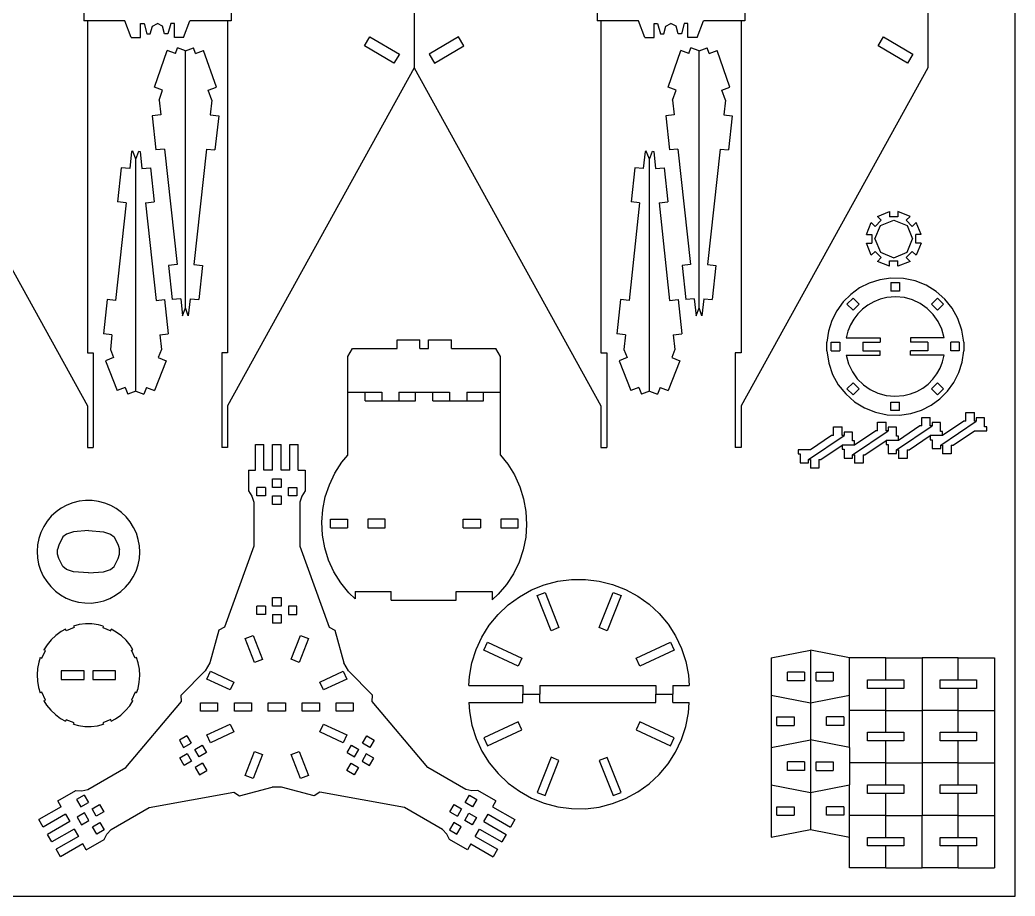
# Model space of a CAD drawing. Extents: x -622 to 622, y -231 to 231.
# Drawn here: x -370.1 to -22, y -228.5 to 77.8 of the extents above; entities that cross this region are included whole.
import ezdxf

# ---------------------------------------------------------------- set-up
doc = ezdxf.new("R2010")
doc.units = 0
doc.header["$MEASUREMENT"] = 0
doc.layers.get('0').update_dxf_attribs({"linetype": 'CONTINUOUS'})

msp = doc.modelspace()

# ---------------------------------------------------------------- linework, layer by layer
for p, q in [((-21.98, -228.51), (-21.98, 231.49)), ((-232.2, 154.26), (-232.2, 61.06)), ((-52.53, 154.26), (-52.53, 61.06)), ((-347.82, 82.52), (-347.82, 77.52)), ((-296.24, 82.52), (-296.24, 77.52)), ((-168.16, 82.52), (-168.16, 77.52)), ((-116.57, 82.52), (-116.57, 77.52)), ((-346.52, 77.52), (-347.82, 77.52)), ((-333.41, 77.52), (-346.52, 77.52)), ((-346.52, 77.52), (-346.52, -38.53)), ((-331.21, 71.73), (-333.41, 77.52)), ((-327.96, 71.73), (-327.96, 76.62)), ((-327.96, 76.62), (-326.69, 76.62)), ((-326.69, 76.62), (-325.7, 73)), ((-323.8, 75.62), (-322.03, 76.62)), ((-320.27, 75.62), (-322.03, 76.62)), ((-317.37, 76.62), (-318.37, 73)), ((-316.11, 76.62), (-317.37, 76.62)), ((-316.11, 71.73), (-316.11, 76.62)), ((-312.85, 71.73), (-310.66, 77.52)), ((-297.54, 77.52), (-310.66, 77.52)), ((-296.24, 77.52), (-297.54, 77.52)), ((-297.54, 77.52), (-297.54, -38.53)), ((-166.86, 77.52), (-168.16, 77.52)), ((-153.74, 77.52), (-166.86, 77.52)), ((-166.86, 77.52), (-166.86, -38.53)), ((-151.55, 71.73), (-153.74, 77.52)), ((-148.29, 71.73), (-148.29, 76.62)), ((-148.29, 76.62), (-147.03, 76.62)), ((-147.03, 76.62), (-146.03, 73)), ((-144.13, 75.62), (-142.37, 76.62)), ((-140.6, 75.62), (-142.37, 76.62)), ((-137.71, 76.62), (-138.7, 73)), ((-136.44, 76.62), (-137.71, 76.62)), ((-136.44, 71.73), (-136.44, 76.62)), ((-133.18, 71.73), (-130.99, 77.52)), ((-117.87, 77.52), (-130.99, 77.52)), ((-116.57, 77.52), (-117.87, 77.52)), ((-117.87, 77.52), (-117.87, -38.53)), ((-324.52, 73), (-323.8, 75.62)), ((-319.54, 73), (-320.27, 75.62)), ((-144.85, 73), (-144.13, 75.62)), ((-139.88, 73), (-140.6, 75.62)), ((-331.21, 71.73), (-327.96, 71.73)), ((-325.7, 73), (-324.52, 73)), ((-318.37, 73), (-319.54, 73)), ((-312.85, 71.73), (-316.11, 71.73)), ((-249.6, 68.79), (-247.73, 71.97)), ((-247.73, 71.97), (-237.39, 65.88)), ((-216.67, 71.97), (-227.01, 65.88)), ((-214.79, 68.79), (-216.67, 71.97)), ((-151.55, 71.73), (-148.29, 71.73)), ((-146.03, 73), (-144.85, 73)), ((-138.7, 73), (-139.88, 73)), ((-133.18, 71.73), (-136.44, 71.73)), ((-69.94, 68.79), (-68.06, 71.97)), ((-68.06, 71.97), (-57.72, 65.88)), ((-323.05, 54.3), (-318.57, 67.12)), ((-315.74, 66.13), (-318.57, 67.12)), ((-315.74, 66.13), (-315.06, 68.07)), ((-312.23, 67.08), (-315.06, 68.07)), ((-312.23, 67.08), (-309.4, 68.07)), ((-312.23, -22.78), (-312.23, 67.08)), ((-308.72, 66.13), (-309.4, 68.07)), ((-308.72, 66.13), (-305.89, 67.12)), ((-301.4, 54.3), (-305.89, 67.12)), ((-239.27, 62.69), (-249.6, 68.79)), ((-225.13, 62.69), (-214.79, 68.79)), ((-143.39, 54.3), (-138.9, 67.12)), ((-136.07, 66.13), (-138.9, 67.12)), ((-136.07, 66.13), (-135.39, 68.07)), ((-132.56, 67.08), (-135.39, 68.07)), ((-132.56, 67.08), (-129.73, 68.07)), ((-132.56, -22.78), (-132.56, 67.08)), ((-129.05, 66.13), (-129.73, 68.07)), ((-129.05, 66.13), (-126.22, 67.12)), ((-121.74, 54.3), (-126.22, 67.12)), ((-59.6, 62.69), (-69.94, 68.79)), ((-237.39, 65.88), (-239.27, 62.69)), ((-227.01, 65.88), (-225.13, 62.69)), ((-57.72, 65.88), (-59.6, 62.69)), ((-411.86, 61.06), (-346.52, -57.08)), ((-232.2, 61.06), (-297.54, -57.08)), ((-232.2, 61.06), (-166.86, -57.08)), ((-52.53, 61.06), (-117.87, -57.08)), ((-320.22, 53.31), (-323.05, 54.3)), ((-321.46, 49.79), (-320.22, 53.31)), ((-304.23, 53.31), (-301.4, 54.3)), ((-303, 49.79), (-304.23, 53.31)), ((-140.56, 53.31), (-143.39, 54.3)), ((-141.79, 49.79), (-140.56, 53.31)), ((-124.57, 53.31), (-121.74, 54.3)), ((-123.34, 49.79), (-124.57, 53.31)), ((-321.46, 49.79), (-320.89, 44.63)), ((-303, 49.79), (-303.56, 44.63)), ((-141.79, 49.79), (-141.23, 44.63)), ((-123.34, 49.79), (-123.9, 44.63)), ((-320.89, 44.63), (-323.87, 44.3)), ((-323.87, 44.3), (-322.57, 32.37)), ((-303.56, 44.63), (-300.58, 44.3)), ((-300.58, 44.3), (-301.89, 32.37)), ((-141.23, 44.63), (-144.21, 44.3)), ((-144.21, 44.3), (-142.91, 32.37)), ((-123.9, 44.63), (-120.92, 44.3)), ((-120.92, 44.3), (-122.22, 32.37)), ((-331.08, 31.82), (-331.72, 25.85)), ((-330.67, 31.98), (-331.08, 31.82)), ((-329.58, 29.19), (-330.67, 31.98)), ((-329.58, 29.19), (-328.48, 31.98)), ((-328.48, 31.98), (-328.08, 31.82)), ((-328.08, 31.82), (-327.44, 25.85)), ((-319.59, 32.7), (-322.57, 32.37)), ((-319.59, 32.7), (-315.17, -7.72)), ((-304.87, 32.7), (-309.28, -7.72)), ((-304.87, 32.7), (-301.89, 32.37)), ((-151.42, 31.82), (-152.05, 25.85)), ((-151.01, 31.98), (-151.42, 31.82)), ((-149.91, 29.19), (-151.01, 31.98)), ((-149.91, 29.19), (-148.82, 31.98)), ((-148.82, 31.98), (-148.41, 31.82)), ((-148.41, 31.82), (-147.77, 25.85)), ((-139.92, 32.7), (-142.91, 32.37)), ((-139.92, 32.7), (-135.51, -7.72)), ((-125.2, 32.7), (-129.62, -7.72)), ((-125.2, 32.7), (-122.22, 32.37)), ((-329.58, -51.92), (-329.58, 29.19)), ((-149.91, -51.92), (-149.91, 29.19)), ((-334.7, 26.17), (-335.98, 14.24)), ((-331.72, 25.85), (-334.7, 26.17)), ((-327.44, 25.85), (-324.45, 26.17)), ((-324.45, 26.17), (-323.17, 14.24)), ((-155.04, 26.17), (-156.32, 14.24)), ((-152.05, 25.85), (-155.04, 26.17)), ((-147.77, 25.85), (-144.79, 26.17)), ((-144.79, 26.17), (-143.51, 14.24)), ((-333, 13.92), (-335.98, 14.24)), ((-326.16, 13.92), (-323.17, 14.24)), ((-153.33, 13.92), (-156.32, 14.24)), ((-146.49, 13.92), (-143.51, 14.24)), ((-333, 13.92), (-336.66, -20.28)), ((-326.16, 13.92), (-322.49, -20.28)), ((-153.33, 13.92), (-157, -20.28)), ((-146.49, 13.92), (-142.83, -20.28)), ((-70.16, 9.1), (-65.95, 10.84)), ((-65.95, 10.84), (-65.95, 8.97)), ((-58.73, 9.1), (-62.95, 10.84)), ((-62.95, 10.84), (-62.95, 8.97)), ((-74.02, 2.77), (-72.28, 6.98)), ((-72.28, 6.98), (-70.95, 5.65)), ((-68.83, 7.77), (-70.95, 5.65)), ((-70.16, 9.1), (-68.83, 7.77)), ((-69.11, 5.93), (-64.45, 7.87)), ((-62.95, 8.97), (-65.95, 8.97)), ((-64.45, 7.87), (-59.78, 5.93)), ((-58.73, 9.1), (-60.06, 7.77)), ((-57.94, 5.65), (-60.06, 7.77)), ((-56.61, 6.98), (-57.94, 5.65)), ((-54.87, 2.77), (-56.61, 6.98)), ((-71.05, 1.27), (-69.11, 5.93)), ((-59.78, 5.93), (-57.85, 1.27)), ((-74.02, 2.77), (-72.15, 2.77)), ((-72.15, 2.77), (-72.15, -0.23)), ((-71.05, 1.27), (-69.11, -3.4)), ((-59.78, -3.4), (-57.85, 1.27)), ((-56.74, -0.23), (-56.74, 2.77)), ((-54.87, 2.77), (-56.74, 2.77)), ((-74.02, -0.23), (-72.15, -0.23)), ((-72.28, -4.45), (-74.02, -0.23)), ((-72.28, -4.45), (-70.95, -3.12)), ((-70.95, -3.12), (-68.83, -5.24)), ((-69.11, -3.4), (-64.45, -5.33)), ((-64.45, -5.33), (-59.78, -3.4)), ((-60.06, -5.24), (-57.94, -3.12)), ((-56.61, -4.45), (-57.94, -3.12)), ((-54.87, -0.23), (-56.74, -0.23)), ((-54.87, -0.23), (-56.61, -4.45)), ((-70.16, -6.57), (-68.83, -5.24)), ((-65.95, -8.31), (-70.16, -6.57)), ((-65.95, -8.31), (-65.95, -6.44)), ((-65.95, -6.44), (-62.95, -6.44)), ((-62.95, -8.31), (-62.95, -6.44)), ((-58.73, -6.57), (-62.95, -8.31)), ((-58.73, -6.57), (-60.06, -5.24)), ((-315.17, -7.72), (-318.16, -8.04)), ((-318.16, -8.04), (-316.85, -19.97)), ((-309.28, -7.72), (-306.3, -8.04)), ((-306.3, -8.04), (-307.6, -19.97)), ((-135.51, -7.72), (-138.49, -8.04)), ((-138.49, -8.04), (-137.19, -19.97)), ((-129.62, -7.72), (-126.64, -8.04)), ((-126.64, -8.04), (-127.94, -19.97)), ((-69.32, -12.98), (-73.02, -14.15)), ((-65.4, -12.41), (-69.32, -12.98)), ((-61.07, -12.52), (-65.4, -12.41)), ((-56.95, -13.38), (-61.07, -12.52)), ((-53.11, -14.92), (-56.95, -13.38)), ((-76.42, -15.88), (-79.48, -18.11)), ((-73.02, -14.15), (-76.42, -15.88)), ((-65.4, -13.96), (-62.4, -13.96)), ((-65.4, -13.96), (-65.4, -16.96)), ((-62.4, -16.96), (-65.4, -16.96)), ((-62.4, -13.96), (-62.4, -16.96)), ((-49.61, -17.07), (-53.11, -14.92)), ((-46.55, -19.78), (-49.61, -17.07)), ((-339.64, -19.96), (-340.92, -31.89)), ((-336.66, -20.28), (-339.64, -19.96)), ((-322.49, -20.28), (-319.51, -19.96)), ((-319.51, -19.96), (-318.23, -31.89)), ((-313.87, -19.64), (-316.85, -19.97)), ((-313.87, -19.64), (-313.22, -25.61)), ((-310.59, -19.64), (-311.24, -25.61)), ((-310.59, -19.64), (-307.6, -19.97)), ((-159.98, -19.96), (-161.26, -31.89)), ((-157, -20.28), (-159.98, -19.96)), ((-142.83, -20.28), (-139.85, -19.96)), ((-139.85, -19.96), (-138.57, -31.89)), ((-134.21, -19.64), (-137.19, -19.97)), ((-134.21, -19.64), (-133.55, -25.61)), ((-130.92, -19.64), (-131.57, -25.61)), ((-130.92, -19.64), (-127.94, -19.97)), ((-82.15, -20.78), (-84.38, -23.84)), ((-79.48, -18.11), (-82.15, -20.78)), ((-80.8, -21.58), (-78.68, -19.46)), ((-78.68, -19.46), (-76.56, -21.58)), ((-71.45, -20.68), (-73.49, -21.84)), ((-69.24, -19.8), (-71.45, -20.68)), ((-66.9, -19.22), (-69.24, -19.8)), ((-63.77, -18.96), (-66.9, -19.22)), ((-60.73, -19.25), (-63.77, -18.96)), ((-57.84, -20.05), (-60.73, -19.25)), ((-55.15, -21.32), (-57.84, -20.05)), ((-49.12, -19.46), (-51.24, -21.58)), ((-49.12, -19.46), (-47, -21.58)), ((-43.97, -22.97), (-46.55, -19.78)), ((-313.22, -25.61), (-312.23, -22.78)), ((-311.24, -25.61), (-312.23, -22.78)), ((-133.55, -25.61), (-132.56, -22.78)), ((-131.57, -25.61), (-132.56, -22.78)), ((-84.38, -23.84), (-86.11, -27.24)), ((-80.8, -21.58), (-78.68, -23.7)), ((-76.56, -21.58), (-78.68, -23.7)), ((-75.35, -23.26), (-77, -24.91)), ((-73.49, -21.84), (-75.35, -23.26)), ((-52.72, -23.02), (-55.15, -21.32)), ((-50.61, -25.12), (-52.72, -23.02)), ((-49.12, -23.7), (-51.24, -21.58)), ((-47, -21.58), (-49.12, -23.7)), ((-41.97, -26.6), (-43.97, -22.97)), ((-86.11, -27.24), (-87.28, -30.93)), ((-78.42, -26.76), (-79.58, -28.81)), ((-77, -24.91), (-78.42, -26.76)), ((-48.88, -27.57), (-50.61, -25.12)), ((-47.58, -30.33), (-48.88, -27.57)), ((-40.6, -30.58), (-41.97, -26.6)), ((-87.28, -30.93), (-87.85, -34.86)), ((-80.46, -31.01), (-81.04, -33.36)), ((-79.58, -28.81), (-80.46, -31.01)), ((-46.76, -33.36), (-47.58, -30.33)), ((-39.95, -34.86), (-40.6, -30.58)), ((-337.94, -32.21), (-340.92, -31.89)), ((-337.94, -32.21), (-338.5, -37.43)), ((-321.21, -32.21), (-318.23, -31.89)), ((-321.21, -32.21), (-320.66, -37.43)), ((-238.19, -37.03), (-238.19, -34.03)), ((-238.19, -34.03), (-230.19, -34.03)), ((-230.19, -37.03), (-230.19, -34.03)), ((-227.19, -34.03), (-219.19, -34.03)), ((-227.19, -37.03), (-227.19, -34.03)), ((-219.19, -37.03), (-219.19, -34.03)), ((-158.28, -32.21), (-161.26, -31.89)), ((-158.28, -32.21), (-158.83, -37.43)), ((-141.55, -32.21), (-138.57, -31.89)), ((-141.55, -32.21), (-140.99, -37.43)), ((-81.04, -33.36), (-69.23, -33.36)), ((-69.23, -33.36), (-69.23, -34.86)), ((-46.76, -33.36), (-58.56, -33.36)), ((-58.56, -33.36), (-58.56, -34.86)), ((-338.5, -37.43), (-337.4, -40.22)), ((-320.66, -37.43), (-321.75, -40.22)), ((-255.4, -39.85), (-253.77, -37.03)), ((-253.77, -37.03), (-238.19, -37.03)), ((-230.19, -37.03), (-227.19, -37.03)), ((-219.19, -37.03), (-203.6, -37.03)), ((-201.97, -39.85), (-203.6, -37.03)), ((-158.83, -37.43), (-157.74, -40.22)), ((-140.99, -37.43), (-142.09, -40.22)), ((-87.85, -37.86), (-87.85, -34.86)), ((-87.85, -37.86), (-87.2, -42.14)), ((-86.3, -34.86), (-83.3, -34.86)), ((-86.3, -37.86), (-86.3, -34.86)), ((-86.3, -37.86), (-83.3, -37.86)), ((-83.3, -34.86), (-83.3, -37.86)), ((-75.23, -34.86), (-75.23, -37.86)), ((-75.23, -34.86), (-69.23, -34.86)), ((-75.23, -37.86), (-69.23, -37.86)), ((-69.23, -39.36), (-69.23, -37.86)), ((-52.56, -34.86), (-58.56, -34.86)), ((-52.56, -37.86), (-58.56, -37.86)), ((-58.56, -39.36), (-58.56, -37.86)), ((-52.56, -34.86), (-52.56, -37.86)), ((-44.5, -37.86), (-44.5, -34.86)), ((-41.5, -34.86), (-44.5, -34.86)), ((-41.5, -37.86), (-44.5, -37.86)), ((-41.5, -34.86), (-41.5, -37.86)), ((-40.52, -41.78), (-39.95, -37.86)), ((-39.95, -34.86), (-39.95, -37.86)), ((-346.52, -38.53), (-344.52, -38.53)), ((-344.52, -38.53), (-344.52, -71.63)), ((-337.4, -40.22), (-340.19, -41.31)), ((-340.19, -41.31), (-336.09, -51.75)), ((-318.96, -41.31), (-323.06, -51.75)), ((-321.75, -40.22), (-318.96, -41.31)), ((-297.54, -38.53), (-299.54, -38.53)), ((-299.54, -38.53), (-299.54, -71.63)), ((-255.4, -52.35), (-255.4, -39.85)), ((-201.97, -52.35), (-201.97, -39.85)), ((-166.86, -38.53), (-164.86, -38.53)), ((-164.86, -38.53), (-164.86, -71.63)), ((-157.74, -40.22), (-160.53, -41.31)), ((-160.53, -41.31), (-156.43, -51.75)), ((-139.3, -41.31), (-143.4, -51.75)), ((-142.09, -40.22), (-139.3, -41.31)), ((-117.87, -38.53), (-119.87, -38.53)), ((-119.87, -38.53), (-119.87, -71.63)), ((-81.04, -39.36), (-80.22, -42.39)), ((-81.04, -39.36), (-69.23, -39.36)), ((-46.76, -39.36), (-58.56, -39.36)), ((-48.22, -43.91), (-47.34, -41.7)), ((-47.34, -41.7), (-46.76, -39.36)), ((-87.2, -42.14), (-85.83, -46.12)), ((-80.22, -42.39), (-78.92, -45.15)), ((-78.92, -45.15), (-77.18, -47.6)), ((-49.38, -45.95), (-48.22, -43.91)), ((-41.69, -45.47), (-40.52, -41.78)), ((-85.83, -46.12), (-83.83, -49.74)), ((-77.18, -47.6), (-75.07, -49.7)), ((-52.45, -49.46), (-50.8, -47.81)), ((-50.8, -47.81), (-49.38, -45.95)), ((-43.42, -48.88), (-41.69, -45.47)), ((-333.3, -50.65), (-336.09, -51.75)), ((-333.3, -50.65), (-332.37, -53.02)), ((-329.58, -51.92), (-332.37, -53.02)), ((-329.58, -51.92), (-326.79, -53.02)), ((-325.85, -50.65), (-326.79, -53.02)), ((-325.85, -50.65), (-323.06, -51.75)), ((-153.64, -50.65), (-156.43, -51.75)), ((-153.64, -50.65), (-152.71, -53.02)), ((-149.91, -51.92), (-152.71, -53.02)), ((-149.91, -51.92), (-147.12, -53.02)), ((-146.19, -50.65), (-147.12, -53.02)), ((-146.19, -50.65), (-143.4, -51.75)), ((-83.83, -49.74), (-81.25, -52.94)), ((-80.8, -51.14), (-78.68, -49.02)), ((-78.68, -53.26), (-80.8, -51.14)), ((-78.68, -49.02), (-76.56, -51.14)), ((-78.68, -53.26), (-76.56, -51.14)), ((-75.07, -49.7), (-72.65, -51.4)), ((-72.65, -51.4), (-69.96, -52.67)), ((-58.55, -52.92), (-56.35, -52.04)), ((-56.35, -52.04), (-54.31, -50.88)), ((-54.31, -50.88), (-52.45, -49.46)), ((-51.24, -51.14), (-49.12, -49.02)), ((-49.12, -53.26), (-51.24, -51.14)), ((-47, -51.14), (-49.12, -49.02)), ((-47, -51.14), (-49.12, -53.26)), ((-48.32, -54.61), (-45.65, -51.94)), ((-45.65, -51.94), (-43.42, -48.88)), ((-255.4, -74.39), (-255.4, -52.35)), ((-255.4, -52.35), (-249.4, -52.35)), ((-249.4, -55.35), (-249.4, -52.35)), ((-249.4, -52.35), (-243.55, -52.35)), ((-249.4, -55.35), (-243.55, -55.35)), ((-243.55, -52.35), (-243.55, -55.35)), ((-243.55, -55.35), (-237.55, -55.35)), ((-237.55, -52.35), (-237.55, -55.35)), ((-237.55, -52.35), (-231.69, -52.35)), ((-237.55, -55.35), (-231.69, -55.35)), ((-231.69, -55.35), (-231.69, -52.35)), ((-231.69, -52.35), (-225.69, -52.35)), ((-225.69, -55.35), (-225.69, -52.35)), ((-225.69, -52.35), (-219.83, -52.35)), ((-225.69, -55.35), (-219.83, -55.35)), ((-219.83, -52.35), (-219.83, -55.35)), ((-219.83, -55.35), (-213.83, -55.35)), ((-213.83, -52.35), (-213.83, -55.35)), ((-213.83, -52.35), (-207.97, -52.35)), ((-213.83, -55.35), (-207.97, -55.35)), ((-207.97, -55.35), (-207.97, -52.35)), ((-207.97, -52.35), (-201.97, -52.35)), ((-201.97, -74.39), (-201.97, -52.35)), ((-81.25, -52.94), (-78.19, -55.65)), ((-78.19, -55.65), (-74.69, -57.8)), ((-69.96, -52.67), (-67.07, -53.47)), ((-67.07, -53.47), (-64.03, -53.76)), ((-64.03, -53.76), (-60.9, -53.5)), ((-60.9, -53.5), (-58.55, -52.92)), ((-51.38, -56.84), (-48.32, -54.61)), ((-346.52, -57.08), (-346.52, -71.63)), ((-297.54, -57.08), (-297.54, -71.63)), ((-166.86, -57.08), (-166.86, -71.63)), ((-117.87, -57.08), (-117.87, -71.63)), ((-74.69, -57.8), (-70.85, -59.34)), ((-65.4, -55.76), (-62.4, -55.76)), ((-65.4, -58.76), (-65.4, -55.76)), ((-62.4, -58.76), (-65.4, -58.76)), ((-62.4, -58.76), (-62.4, -55.76)), ((-58.47, -59.74), (-54.78, -58.56)), ((-54.78, -58.56), (-51.38, -56.84)), ((-70.85, -59.34), (-66.73, -60.2)), ((-66.73, -60.2), (-62.4, -60.31)), ((-62.4, -60.31), (-58.47, -59.74)), ((-54.66, -61.14), (-51.66, -61.14)), ((-54.66, -64.14), (-54.66, -61.14)), ((-51.66, -64.14), (-51.66, -61.14)), ((-48, -70.86), (-35.58, -62.48)), ((-39.9, -62.48), (-47.34, -67.5)), ((-39.24, -62.48), (-39.9, -62.48)), ((-39.24, -59.48), (-36.24, -59.48)), ((-39.24, -62.48), (-39.24, -59.48)), ((-36.24, -62.48), (-36.24, -59.48)), ((-35.58, -62.48), (-36.24, -62.48)), ((-32.64, -61.28), (-35.58, -61.28)), ((-35.58, -61.28), (-35.58, -62.48)), ((-32.64, -64.4), (-32.64, -61.28)), ((-85.5, -64.46), (-82.5, -64.46)), ((-85.5, -67.46), (-85.5, -64.46)), ((-82.5, -67.46), (-82.5, -64.46)), ((-78.84, -74.18), (-66.42, -65.8)), ((-70.74, -65.8), (-78.18, -70.82)), ((-70.08, -65.8), (-70.74, -65.8)), ((-70.08, -62.8), (-67.08, -62.8)), ((-70.08, -65.8), (-70.08, -62.8)), ((-67.08, -65.8), (-67.08, -62.8)), ((-66.42, -65.8), (-67.08, -65.8)), ((-63.48, -64.6), (-66.42, -64.6)), ((-66.42, -64.6), (-66.42, -65.8)), ((-63.48, -67.72), (-63.48, -64.6)), ((-63.42, -72.52), (-51, -64.14)), ((-55.32, -64.14), (-62.76, -69.16)), ((-54.66, -64.14), (-55.32, -64.14)), ((-51, -64.14), (-51.66, -64.14)), ((-48.06, -62.94), (-51, -62.94)), ((-51, -62.94), (-51, -64.14)), ((-48.06, -66.06), (-48.06, -62.94)), ((-47.34, -66.06), (-48.06, -66.06)), ((-47.34, -67.5), (-47.34, -66.06)), ((-43.68, -70.86), (-36.24, -65.84)), ((-36.24, -65.84), (-31.92, -65.84)), ((-31.92, -64.4), (-32.64, -64.4)), ((-31.92, -65.84), (-31.92, -64.4)), ((-94.26, -75.84), (-81.84, -67.46)), ((-86.16, -67.46), (-93.6, -72.48)), ((-85.5, -67.46), (-86.16, -67.46)), ((-81.84, -67.46), (-82.5, -67.46)), ((-78.9, -66.26), (-81.84, -66.26)), ((-81.84, -66.26), (-81.84, -67.46)), ((-78.9, -69.38), (-78.9, -66.26)), ((-78.18, -69.38), (-78.9, -69.38)), ((-78.18, -70.82), (-78.18, -69.38)), ((-74.52, -74.18), (-67.08, -69.16)), ((-62.76, -69.16), (-67.08, -69.16)), ((-67.08, -69.16), (-67.08, -70.6)), ((-62.76, -67.72), (-63.48, -67.72)), ((-62.76, -69.16), (-62.76, -67.72)), ((-59.1, -72.52), (-51.66, -67.5)), ((-47.34, -67.5), (-51.66, -67.5)), ((-51.66, -67.5), (-51.66, -68.94)), ((-51.66, -68.94), (-50.94, -68.94)), ((-50.94, -68.94), (-50.94, -72.06)), ((-346.52, -71.63), (-344.52, -71.63)), ((-297.54, -71.63), (-299.54, -71.63)), ((-287.76, -70.63), (-284.76, -70.63)), ((-287.76, -79.63), (-287.76, -70.63)), ((-284.76, -79.63), (-284.76, -70.63)), ((-281.76, -70.63), (-278.76, -70.63)), ((-281.76, -79.63), (-281.76, -70.63)), ((-278.76, -79.63), (-278.76, -70.63)), ((-275.76, -70.63), (-272.76, -70.63)), ((-275.76, -79.63), (-275.76, -70.63)), ((-272.76, -79.63), (-272.76, -70.63)), ((-166.86, -71.63), (-164.86, -71.63)), ((-117.87, -71.63), (-119.87, -71.63)), ((-93.6, -72.48), (-97.92, -72.48)), ((-97.92, -72.48), (-97.92, -73.92)), ((-89.94, -75.84), (-82.5, -70.82)), ((-78.18, -70.82), (-82.5, -70.82)), ((-82.5, -70.82), (-82.5, -72.26)), ((-82.5, -72.26), (-81.78, -72.26)), ((-81.78, -72.26), (-81.78, -75.38)), ((-67.08, -70.6), (-66.36, -70.6)), ((-66.36, -70.6), (-66.36, -73.72)), ((-63.42, -72.52), (-62.76, -72.52)), ((-63.42, -73.72), (-63.42, -72.52)), ((-62.76, -72.52), (-62.76, -75.52)), ((-59.76, -72.52), (-59.76, -75.52)), ((-59.76, -72.52), (-59.1, -72.52)), ((-50.94, -72.06), (-48, -72.06)), ((-48, -70.86), (-47.34, -70.86)), ((-48, -72.06), (-48, -70.86)), ((-47.34, -70.86), (-47.34, -73.86)), ((-44.34, -70.86), (-44.34, -73.86)), ((-44.34, -70.86), (-43.68, -70.86)), ((-257.47, -76.83), (-255.4, -74.39)), ((-201.97, -74.39), (-199.5, -77.44)), ((-97.92, -73.92), (-97.2, -73.92)), ((-97.2, -73.92), (-97.2, -77.04)), ((-94.26, -75.84), (-93.6, -75.84)), ((-94.26, -77.04), (-94.26, -75.84)), ((-93.6, -75.84), (-93.6, -78.84)), ((-90.6, -75.84), (-90.6, -78.84)), ((-90.6, -75.84), (-89.94, -75.84)), ((-81.78, -75.38), (-78.84, -75.38)), ((-78.84, -74.18), (-78.18, -74.18)), ((-78.84, -75.38), (-78.84, -74.18)), ((-78.18, -74.18), (-78.18, -77.18)), ((-75.18, -74.18), (-75.18, -77.18)), ((-75.18, -74.18), (-74.52, -74.18)), ((-66.36, -73.72), (-63.42, -73.72)), ((-59.76, -75.52), (-62.76, -75.52)), ((-44.34, -73.86), (-47.34, -73.86)), ((-290.16, -79.63), (-287.76, -79.63)), ((-290.16, -79.63), (-290.16, -86.86)), ((-281.76, -79.63), (-284.76, -79.63)), ((-275.76, -79.63), (-278.76, -79.63)), ((-272.76, -79.63), (-270.36, -79.63)), ((-270.36, -79.63), (-270.36, -86.86)), ((-259.92, -80.61), (-257.47, -76.83)), ((-199.5, -77.44), (-197.13, -81.26)), ((-97.2, -77.04), (-94.26, -77.04)), ((-90.6, -78.84), (-93.6, -78.84)), ((-75.18, -77.18), (-78.18, -77.18)), ((-281.74, -85.62), (-281.74, -82.62)), ((-281.74, -82.62), (-278.74, -82.62)), ((-278.74, -82.62), (-278.74, -85.62)), ((-261.88, -84.66), (-259.92, -80.61)), ((-197.13, -81.26), (-195.25, -85.36)), ((-290.16, -86.86), (-289, -88.68)), ((-287.26, -88.6), (-287.26, -85.6)), ((-284.26, -85.6), (-287.26, -85.6)), ((-284.26, -85.6), (-284.26, -88.6)), ((-278.74, -85.62), (-281.74, -85.62)), ((-276.22, -88.6), (-276.22, -85.6)), ((-276.22, -85.6), (-273.22, -85.6)), ((-273.22, -85.6), (-273.22, -88.6)), ((-270.36, -86.86), (-271.52, -88.68)), ((-263.32, -88.93), (-261.88, -84.66)), ((-195.25, -85.36), (-193.91, -89.65)), ((-349.38, -90.44), (-351.57, -90.99)), ((-347.14, -90.18), (-349.38, -90.44)), ((-344.89, -90.19), (-347.14, -90.18)), ((-342.65, -90.49), (-344.89, -90.19)), ((-340.47, -91.07), (-342.65, -90.49)), ((-289, -88.68), (-288.36, -90.73)), ((-284.26, -88.6), (-287.26, -88.6)), ((-281.74, -91.6), (-281.74, -88.6)), ((-281.74, -88.6), (-278.74, -88.6)), ((-278.74, -88.6), (-278.74, -91.6)), ((-273.22, -88.6), (-276.22, -88.6)), ((-271.52, -88.68), (-272.16, -90.73)), ((-264.21, -93.34), (-263.32, -88.93)), ((-193.91, -89.65), (-193.11, -94.08)), ((-355.66, -92.87), (-357.49, -94.18)), ((-353.68, -91.8), (-355.66, -92.87)), ((-351.57, -90.99), (-353.68, -91.8)), ((-338.38, -91.92), (-340.47, -91.07)), ((-336.41, -93.02), (-338.38, -91.92)), ((-334.6, -94.36), (-336.41, -93.02)), ((-288.36, -90.73), (-288.36, -106.11)), ((-278.74, -91.6), (-281.74, -91.6)), ((-272.16, -90.73), (-272.16, -106.11)), ((-264.54, -97.82), (-264.21, -93.34)), ((-360.6, -97.44), (-361.82, -99.34)), ((-359.15, -95.72), (-360.6, -97.44)), ((-357.49, -94.18), (-359.15, -95.72)), ((-332.96, -95.91), (-334.6, -94.36)), ((-331.54, -97.66), (-332.96, -95.91)), ((-261.54, -99.7), (-261.54, -96.7)), ((-261.54, -96.7), (-255.54, -96.7)), ((-255.54, -96.7), (-255.54, -99.7)), ((-242.38, -96.7), (-248.38, -96.7)), ((-248.38, -96.7), (-248.38, -99.7)), ((-242.38, -99.7), (-242.38, -96.7)), ((-215.03, -99.7), (-215.03, -96.7)), ((-215.03, -96.7), (-209.03, -96.7)), ((-209.03, -96.7), (-209.03, -99.7)), ((-195.87, -96.7), (-201.87, -96.7)), ((-201.87, -96.7), (-201.87, -99.7)), ((-195.87, -99.7), (-195.87, -96.7)), ((-193.11, -94.08), (-192.87, -98.57)), ((-361.82, -99.34), (-362.8, -101.37)), ((-346.09, -100.69), (-351.39, -101.14)), ((-346.09, -100.69), (-340.88, -101.14)), ((-330.35, -99.58), (-331.54, -97.66)), ((-329.4, -101.62), (-330.35, -99.58)), ((-264.3, -102.32), (-264.54, -97.82)), ((-261.54, -99.7), (-255.54, -99.7)), ((-248.38, -99.7), (-242.38, -99.7)), ((-215.03, -99.7), (-209.03, -99.7)), ((-201.87, -99.7), (-195.87, -99.7)), ((-192.87, -98.57), (-193.2, -103.06)), ((-363.51, -103.51), (-363.95, -105.72)), ((-362.8, -101.37), (-363.51, -103.51)), ((-355.14, -102.95), (-356.5, -105.76)), ((-353.87, -101.96), (-355.14, -102.95)), ((-351.39, -101.14), (-353.87, -101.96)), ((-340.88, -101.14), (-338.4, -101.96)), ((-338.4, -101.96), (-337.13, -102.95)), ((-337.13, -102.95), (-335.78, -105.76)), ((-328.72, -103.78), (-329.4, -101.62)), ((-328.31, -105.99), (-328.72, -103.78)), ((-263.5, -106.75), (-264.3, -102.32)), ((-193.2, -103.06), (-194.09, -107.47)), ((-363.95, -105.72), (-364.11, -107.97)), ((-356.5, -105.76), (-356.95, -107.3)), ((-356.95, -108.92), (-356.95, -107.3)), ((-335.78, -105.76), (-335.32, -107.3)), ((-335.32, -108.92), (-335.32, -107.3)), ((-328.19, -108.25), (-328.31, -105.99)), ((-288.36, -106.11), (-298.58, -134.43)), ((-272.16, -106.11), (-261.94, -134.43)), ((-262.16, -111.04), (-263.5, -106.75)), ((-194.09, -107.47), (-195.53, -111.74)), ((-364.11, -107.97), (-363.99, -110.23)), ((-363.99, -110.23), (-363.58, -112.45)), ((-356.5, -110.46), (-356.95, -108.92)), ((-355.14, -113.27), (-356.5, -110.46)), ((-337.13, -113.27), (-335.78, -110.46)), ((-335.78, -110.46), (-335.32, -108.92)), ((-328.79, -112.71), (-328.35, -110.5)), ((-328.35, -110.5), (-328.19, -108.25)), ((-260.28, -115.13), (-262.16, -111.04)), ((-363.58, -112.45), (-362.9, -114.6)), ((-362.9, -114.6), (-361.96, -116.64)), ((-353.87, -114.26), (-355.14, -113.27)), ((-351.39, -115.08), (-353.87, -114.26)), ((-340.88, -115.08), (-338.4, -114.26)), ((-338.4, -114.26), (-337.13, -113.27)), ((-330.48, -116.88), (-329.5, -114.85)), ((-329.5, -114.85), (-328.79, -112.71)), ((-195.53, -111.74), (-197.49, -115.79)), ((-361.96, -116.64), (-360.76, -118.56)), ((-346.09, -115.53), (-351.39, -115.08)), ((-346.09, -115.53), (-340.88, -115.08)), ((-331.7, -118.78), (-330.48, -116.88)), ((-257.91, -118.96), (-260.28, -115.13)), ((-197.49, -115.79), (-199.94, -119.56)), ((-181.98, -118.42), (-177.17, -117.79)), ((-177.17, -117.79), (-172.31, -117.76)), ((-172.31, -117.76), (-167.49, -118.34)), ((-167.49, -118.34), (-162.78, -119.52)), ((-360.76, -118.56), (-359.34, -120.31)), ((-359.34, -120.31), (-357.7, -121.86)), ((-334.81, -122.04), (-333.15, -120.5)), ((-333.15, -120.5), (-331.7, -118.78)), ((-255.08, -122.45), (-257.91, -118.96)), ((-199.94, -119.56), (-202.84, -123)), ((-195.42, -123.83), (-191.18, -121.47)), ((-191.18, -121.47), (-186.68, -119.66)), ((-186.68, -119.66), (-181.98, -118.42)), ((-162.78, -119.52), (-158.26, -121.28)), ((-158.26, -121.28), (-153.99, -123.6)), ((-357.7, -121.86), (-355.89, -123.2)), ((-355.89, -123.2), (-353.92, -124.3)), ((-353.92, -124.3), (-351.83, -125.15)), ((-351.83, -125.15), (-349.65, -125.73)), ((-342.92, -125.78), (-340.73, -125.23)), ((-340.73, -125.23), (-338.63, -124.42)), ((-338.63, -124.42), (-336.64, -123.35)), ((-336.64, -123.35), (-334.81, -122.04)), ((-281.74, -124.1), (-278.74, -124.1)), ((-281.74, -127.1), (-281.74, -124.1)), ((-278.74, -124.1), (-278.74, -127.1)), ((-252.84, -124.6), (-255.08, -122.45)), ((-252.84, -122.03), (-240.22, -122.03)), ((-252.84, -122.03), (-252.84, -124.6)), ((-240.22, -125.03), (-240.22, -122.03)), ((-240.22, -125.03), (-217.55, -125.03)), ((-217.55, -125.03), (-217.55, -122.03)), ((-217.55, -122.03), (-204.93, -122.03)), ((-204.93, -122.03), (-204.93, -124.92)), ((-202.84, -123), (-204.93, -124.92)), ((-199.33, -126.71), (-195.42, -123.83)), ((-189.21, -123.45), (-186.42, -122.35)), ((-184.34, -135.72), (-189.21, -123.45)), ((-186.42, -122.35), (-181.55, -134.62)), ((-167.5, -134.61), (-162.62, -122.34)), ((-159.83, -123.45), (-164.71, -135.71)), ((-162.62, -122.34), (-159.83, -123.45)), ((-153.99, -123.6), (-150.05, -126.43)), ((-349.65, -125.73), (-347.41, -126.03)), ((-347.41, -126.03), (-345.16, -126.04)), ((-345.16, -126.04), (-342.92, -125.78)), ((-287.26, -130.08), (-287.26, -127.08)), ((-284.26, -127.08), (-287.26, -127.08)), ((-284.26, -127.08), (-284.26, -130.08)), ((-278.74, -127.1), (-281.74, -127.1)), ((-276.22, -127.08), (-276.22, -130.08)), ((-273.22, -127.08), (-276.22, -127.08)), ((-273.22, -130.08), (-273.22, -127.08)), ((-202.85, -130.05), (-199.33, -126.71)), ((-150.05, -126.43), (-146.49, -129.73)), ((-284.26, -130.08), (-287.26, -130.08)), ((-281.74, -130.1), (-281.74, -133.1)), ((-281.74, -130.1), (-278.74, -130.1)), ((-278.74, -130.1), (-278.74, -133.1)), ((-276.22, -130.08), (-273.22, -130.08)), ((-205.93, -133.81), (-202.85, -130.05)), ((-146.49, -129.73), (-143.38, -133.45)), ((-354.17, -135.21), (-355.69, -136.03)), ((-353.96, -135.73), (-354.17, -135.21)), ((-351.17, -134.62), (-353.96, -135.73)), ((-349.41, -133.6), (-351.38, -134.11)), ((-351.38, -134.11), (-351.17, -134.62)), ((-347.17, -133.34), (-349.41, -133.6)), ((-344.92, -133.36), (-347.17, -133.34)), ((-342.68, -133.65), (-344.92, -133.36)), ((-340.96, -134.09), (-342.68, -133.65)), ((-340.96, -134.09), (-341.16, -134.61)), ((-341.16, -134.61), (-338.37, -135.72)), ((-338.37, -135.72), (-338.17, -135.2)), ((-336.44, -136.18), (-338.17, -135.2)), ((-300.57, -135.51), (-303.74, -147)), ((-298.58, -134.43), (-300.57, -135.51)), ((-278.74, -133.1), (-281.74, -133.1)), ((-261.94, -134.43), (-259.95, -135.51)), ((-259.95, -135.51), (-256.78, -147)), ((-208.5, -137.92), (-205.93, -133.81)), ((-181.55, -134.62), (-184.34, -135.72)), ((-164.71, -135.71), (-167.5, -134.61)), ((-143.38, -133.45), (-140.75, -137.54)), ((-359.18, -138.88), (-360.63, -140.61)), ((-357.52, -137.35), (-359.18, -138.88)), ((-355.69, -136.03), (-357.52, -137.35)), ((-334.63, -137.52), (-336.44, -136.18)), ((-332.99, -139.08), (-334.63, -137.52)), ((-331.57, -140.82), (-332.99, -139.08)), ((-291.38, -138.47), (-288.59, -137.37)), ((-288.06, -146.84), (-291.38, -138.47)), ((-288.59, -137.37), (-285.27, -145.73)), ((-275.25, -145.72), (-271.93, -137.36)), ((-269.14, -138.46), (-272.47, -146.83)), ((-271.93, -137.36), (-269.14, -138.46)), ((-210.55, -142.33), (-208.5, -137.92)), ((-140.75, -137.54), (-138.66, -141.92)), ((-362.51, -145.31), (-361.24, -142.59)), ((-360.63, -140.61), (-361.74, -142.36)), ((-361.24, -142.59), (-361.74, -142.36)), ((-330.6, -142.35), (-331.57, -140.82)), ((-331.1, -142.58), (-330.6, -142.35)), ((-329.83, -145.3), (-331.1, -142.58)), ((-212.02, -146.95), (-210.55, -142.33)), ((-207.79, -142.5), (-206.52, -139.78)), ((-195.83, -148.08), (-207.79, -142.5)), ((-206.52, -139.78), (-194.56, -145.36)), ((-154.49, -145.36), (-142.53, -139.78)), ((-141.26, -142.5), (-153.23, -148.08)), ((-142.53, -139.78), (-141.26, -142.5)), ((-138.66, -141.92), (-137.13, -146.53)), ((-107.3, -145.19), (-93.61, -142.51)), ((-93.61, -142.51), (-93.61, -160.88)), ((-79.92, -145.19), (-93.61, -142.51)), ((-363.01, -145.08), (-363.54, -146.67)), ((-363.01, -145.08), (-362.51, -145.31)), ((-329.33, -145.07), (-329.83, -145.3)), ((-328.75, -146.94), (-329.33, -145.07)), ((-285.27, -145.73), (-288.06, -146.84)), ((-272.47, -146.83), (-275.25, -145.72)), ((-194.56, -145.36), (-195.83, -148.08)), ((-153.23, -148.08), (-154.49, -145.36)), ((-107.3, -145.19), (-107.3, -158.2)), ((-67.23, -145.19), (-79.92, -145.19)), ((-79.92, -158.2), (-79.92, -145.19)), ((-67.23, -152.87), (-67.23, -145.19)), ((-67.23, -145.19), (-54.54, -145.19)), ((-54.54, -145.19), (-54.54, -163.56)), ((-41.85, -145.19), (-54.54, -145.19)), ((-41.85, -152.87), (-41.85, -145.19)), ((-41.85, -145.19), (-29.15, -145.19)), ((-29.15, -145.19), (-29.15, -163.56)), ((-363.98, -148.89), (-364.14, -151.14)), ((-363.54, -146.67), (-363.98, -148.89)), ((-328.34, -149.16), (-328.75, -146.94)), ((-328.22, -151.41), (-328.34, -149.16)), ((-303.74, -147), (-305.32, -149.74)), ((-255.2, -149.74), (-256.78, -147)), ((-212.9, -151.73), (-212.02, -146.95)), ((-137.13, -146.53), (-136.2, -151.29)), ((-364.14, -151.14), (-364.02, -153.39)), ((-347.65, -149.77), (-355.65, -149.77)), ((-355.65, -149.77), (-355.65, -152.77)), ((-355.65, -152.77), (-347.65, -152.77)), ((-347.65, -152.77), (-347.65, -149.77)), ((-344.65, -149.77), (-344.65, -152.77)), ((-336.65, -149.77), (-344.65, -149.77)), ((-344.65, -152.77), (-336.65, -152.77)), ((-336.65, -152.77), (-336.65, -149.77)), ((-328.38, -153.66), (-328.22, -151.41)), ((-313.68, -158.23), (-305.32, -149.74)), ((-304.76, -152.62), (-303.49, -149.9)), ((-296.6, -156.42), (-304.76, -152.62)), ((-303.49, -149.9), (-295.34, -153.7)), ((-265.19, -153.7), (-257.03, -149.9)), ((-255.77, -152.61), (-263.93, -156.42)), ((-257.03, -149.9), (-255.77, -152.61)), ((-246.83, -158.23), (-255.2, -149.74)), ((-213.08, -154.85), (-212.9, -151.73)), ((-136.2, -151.29), (-135.95, -154.85)), ((-95.61, -150.19), (-101.61, -150.19)), ((-101.61, -153.19), (-101.61, -150.19)), ((-95.61, -150.19), (-95.61, -153.19)), ((-91.61, -153.19), (-91.61, -150.19)), ((-91.61, -150.19), (-85.61, -150.19)), ((-85.61, -150.19), (-85.61, -153.19)), ((-73.57, -155.87), (-73.57, -152.87)), ((-73.57, -152.87), (-67.23, -152.87)), ((-67.23, -152.87), (-60.88, -152.87)), ((-60.88, -152.87), (-60.88, -155.87)), ((-48.19, -155.87), (-48.19, -152.87)), ((-48.19, -152.87), (-41.85, -152.87)), ((-41.85, -152.87), (-35.5, -152.87)), ((-35.5, -152.87), (-35.5, -155.87)), ((-364.02, -153.39), (-363.61, -155.61)), ((-363.61, -155.61), (-363, -157.47)), ((-329.35, -157.46), (-328.82, -155.87)), ((-328.82, -155.87), (-328.38, -153.66)), ((-295.34, -153.7), (-296.6, -156.42)), ((-263.93, -156.42), (-265.19, -153.7)), ((-213.08, -154.85), (-194.2, -154.85)), ((-194.2, -154.85), (-194.2, -157.85)), ((-188.2, -154.85), (-188.2, -157.85)), ((-188.2, -154.85), (-147.69, -154.85)), ((-147.69, -154.85), (-147.69, -157.85)), ((-141.69, -154.85), (-141.69, -157.85)), ((-141.69, -154.85), (-135.95, -154.85)), ((-95.61, -153.19), (-101.61, -153.19)), ((-91.61, -153.19), (-85.61, -153.19)), ((-67.23, -155.87), (-73.57, -155.87)), ((-67.23, -163.56), (-67.23, -155.87)), ((-60.88, -155.87), (-67.23, -155.87)), ((-41.85, -155.87), (-48.19, -155.87)), ((-35.5, -155.87), (-41.85, -155.87)), ((-41.85, -163.56), (-41.85, -155.87)), ((-362.5, -157.24), (-363, -157.47)), ((-361.23, -159.96), (-362.5, -157.24)), ((-361.73, -160.19), (-361.23, -159.96)), ((-329.82, -157.24), (-331.09, -159.95)), ((-331.09, -159.95), (-330.59, -160.19)), ((-329.35, -157.46), (-329.82, -157.24)), ((-313.63, -160.5), (-313.68, -158.23)), ((-246.89, -160.5), (-246.83, -158.23)), ((-194.2, -157.85), (-188.2, -157.85)), ((-194.2, -160.85), (-194.2, -157.85)), ((-188.2, -160.85), (-188.2, -157.85)), ((-147.69, -157.85), (-141.69, -157.85)), ((-147.69, -160.85), (-147.69, -157.85)), ((-141.69, -160.85), (-141.69, -157.85)), ((-107.3, -158.2), (-107.3, -176.56)), ((-107.3, -158.2), (-93.61, -160.88)), ((-93.61, -160.88), (-79.92, -158.2)), ((-79.92, -163.56), (-79.92, -158.2)), ((-361.73, -160.19), (-360.79, -161.72)), ((-360.79, -161.72), (-359.36, -163.47)), ((-359.36, -163.47), (-357.73, -165.02)), ((-333.18, -163.67), (-331.73, -161.94)), ((-333.04, -183.51), (-313.63, -160.5)), ((-331.73, -161.94), (-330.59, -160.19)), ((-306.96, -160.88), (-300.96, -160.88)), ((-306.96, -163.88), (-306.96, -160.88)), ((-300.96, -160.88), (-300.96, -163.88)), ((-295.1, -163.88), (-295.1, -160.88)), ((-295.1, -160.88), (-289.1, -160.88)), ((-289.1, -160.88), (-289.1, -163.88)), ((-283.24, -163.88), (-283.24, -160.88)), ((-283.24, -160.88), (-277.24, -160.88)), ((-277.24, -160.88), (-277.24, -163.88)), ((-271.38, -163.88), (-271.38, -160.88)), ((-271.38, -160.88), (-265.38, -160.88)), ((-265.38, -160.88), (-265.38, -163.88)), ((-259.52, -163.88), (-259.52, -160.88)), ((-259.52, -160.88), (-253.52, -160.88)), ((-253.52, -160.88), (-253.52, -163.88)), ((-227.48, -183.51), (-246.89, -160.5)), ((-213.08, -160.85), (-212.9, -163.98)), ((-213.08, -160.85), (-194.2, -160.85)), ((-188.2, -160.85), (-147.69, -160.85)), ((-141.69, -160.85), (-135.95, -160.85)), ((-136.2, -164.42), (-135.95, -160.85)), ((-93.61, -160.88), (-93.61, -173.88)), ((-67.23, -163.56), (-79.92, -163.56)), ((-79.92, -176.56), (-79.92, -163.56)), ((-67.23, -171.24), (-67.23, -163.56)), ((-67.23, -163.56), (-54.54, -163.56)), ((-54.54, -163.56), (-54.54, -181.92)), ((-41.85, -163.56), (-54.54, -163.56)), ((-41.85, -171.24), (-41.85, -163.56)), ((-41.85, -163.56), (-29.15, -163.56)), ((-29.15, -163.56), (-29.15, -181.92)), ((-357.73, -165.02), (-355.92, -166.36)), ((-355.92, -166.36), (-354.16, -167.34)), ((-353.96, -166.83), (-354.16, -167.34)), ((-351.17, -167.94), (-353.96, -166.83)), ((-338.37, -166.82), (-341.15, -167.92)), ((-338.16, -167.33), (-338.37, -166.82)), ((-338.16, -167.33), (-336.67, -166.51)), ((-336.67, -166.51), (-334.84, -165.2)), ((-334.84, -165.2), (-333.18, -163.67)), ((-300.96, -163.88), (-306.96, -163.88)), ((-289.1, -163.88), (-295.1, -163.88)), ((-277.24, -163.88), (-283.24, -163.88)), ((-265.38, -163.88), (-271.38, -163.88)), ((-253.52, -163.88), (-259.52, -163.88)), ((-212.9, -163.98), (-212.02, -168.76)), ((-137.13, -169.18), (-136.2, -164.42)), ((-105.3, -168.88), (-105.3, -165.88)), ((-105.3, -165.88), (-99.3, -165.88)), ((-99.3, -165.88), (-99.3, -168.88)), ((-81.92, -165.88), (-87.92, -165.88)), ((-87.92, -168.88), (-87.92, -165.88)), ((-81.92, -165.88), (-81.92, -168.88)), ((-351.37, -168.45), (-351.17, -167.94)), ((-351.37, -168.45), (-349.68, -168.89)), ((-349.68, -168.89), (-347.44, -169.19)), ((-347.44, -169.19), (-345.19, -169.21)), ((-345.19, -169.21), (-342.95, -168.94)), ((-342.95, -168.94), (-340.95, -168.44)), ((-341.15, -167.92), (-340.95, -168.44)), ((-304.75, -172.15), (-296.59, -168.35)), ((-296.59, -168.35), (-295.33, -171.07)), ((-265.18, -171.07), (-263.91, -168.35)), ((-263.91, -168.35), (-255.76, -172.15)), ((-212.02, -168.76), (-210.55, -173.38)), ((-195.83, -167.63), (-207.79, -173.21)), ((-206.52, -175.93), (-194.56, -170.35)), ((-194.56, -170.35), (-195.83, -167.63)), ((-153.23, -167.63), (-154.49, -170.35)), ((-154.49, -170.35), (-142.53, -175.93)), ((-141.26, -173.21), (-153.23, -167.63)), ((-138.66, -173.79), (-137.13, -169.18)), ((-105.3, -168.88), (-99.3, -168.88)), ((-81.92, -168.88), (-87.92, -168.88)), ((-311.76, -172.44), (-314.36, -173.94)), ((-314.36, -173.94), (-312.86, -176.54)), ((-311.76, -172.44), (-310.26, -175.04)), ((-303.48, -174.87), (-304.75, -172.15)), ((-295.33, -171.07), (-303.48, -174.87)), ((-257.02, -174.87), (-265.18, -171.07)), ((-255.76, -172.15), (-257.02, -174.87)), ((-250.28, -175.08), (-248.78, -172.48)), ((-248.78, -172.48), (-246.18, -173.98)), ((-246.18, -173.98), (-247.68, -176.58)), ((-210.55, -173.38), (-208.5, -177.79)), ((-207.79, -173.21), (-206.52, -175.93)), ((-142.53, -175.93), (-141.26, -173.21)), ((-140.75, -178.17), (-138.66, -173.79)), ((-107.3, -176.56), (-93.61, -173.88)), ((-93.61, -173.88), (-93.61, -192.25)), ((-79.92, -176.56), (-93.61, -173.88)), ((-73.57, -174.24), (-73.57, -171.24)), ((-73.57, -171.24), (-67.23, -171.24)), ((-67.23, -171.24), (-60.88, -171.24)), ((-60.88, -171.24), (-60.88, -174.24)), ((-48.19, -174.24), (-48.19, -171.24)), ((-48.19, -171.24), (-41.85, -171.24)), ((-41.85, -171.24), (-35.5, -171.24)), ((-35.5, -171.24), (-35.5, -174.24)), ((-312.86, -176.54), (-310.26, -175.04)), ((-308.97, -177.23), (-306.37, -175.73)), ((-307.47, -179.83), (-308.97, -177.23)), ((-306.37, -175.73), (-304.87, -178.33)), ((-255.64, -178.33), (-254.14, -175.73)), ((-254.14, -175.73), (-251.55, -177.23)), ((-253.05, -179.83), (-251.55, -177.23)), ((-247.68, -176.58), (-250.28, -175.08)), ((-107.3, -176.56), (-107.3, -189.57)), ((-79.92, -176.56), (-79.92, -181.92)), ((-67.23, -174.24), (-73.57, -174.24)), ((-67.23, -181.92), (-67.23, -174.24)), ((-60.88, -174.24), (-67.23, -174.24)), ((-41.85, -174.24), (-48.19, -174.24)), ((-41.85, -181.92), (-41.85, -174.24)), ((-35.5, -174.24), (-41.85, -174.24)), ((-314.18, -180.21), (-311.58, -178.71)), ((-312.68, -182.81), (-314.18, -180.21)), ((-311.58, -178.71), (-310.08, -181.31)), ((-304.87, -178.33), (-307.47, -179.83)), ((-291.37, -186.3), (-288.05, -177.94)), ((-285.26, -179.05), (-288.59, -187.41)), ((-288.05, -177.94), (-285.26, -179.05)), ((-275.25, -179.04), (-272.46, -177.93)), ((-271.93, -187.4), (-275.25, -179.04)), ((-272.46, -177.93), (-269.14, -186.29)), ((-255.64, -178.33), (-253.05, -179.83)), ((-248.96, -178.75), (-250.46, -181.35)), ((-246.36, -180.25), (-248.96, -178.75)), ((-247.86, -182.85), (-246.36, -180.25)), ((-208.5, -177.79), (-205.93, -181.9)), ((-184.34, -179.99), (-189.21, -192.26)), ((-181.55, -181.09), (-184.34, -179.99)), ((-164.71, -180), (-167.5, -181.1)), ((-159.83, -192.26), (-164.71, -180)), ((-143.38, -182.26), (-140.75, -178.17)), ((-346.36, -191.2), (-333.04, -183.51)), ((-310.08, -181.31), (-312.68, -182.81)), ((-306.24, -182), (-308.84, -183.5)), ((-308.84, -183.5), (-307.34, -186.1)), ((-306.24, -182), (-304.74, -184.6)), ((-255.8, -184.64), (-254.3, -182.04)), ((-254.3, -182.04), (-251.7, -183.54)), ((-251.7, -183.54), (-253.2, -186.14)), ((-250.46, -181.35), (-247.86, -182.85)), ((-214.16, -191.2), (-227.48, -183.51)), ((-205.93, -181.9), (-202.85, -185.66)), ((-186.42, -193.36), (-181.55, -181.09)), ((-167.5, -181.1), (-162.62, -193.37)), ((-146.49, -185.98), (-143.38, -182.26)), ((-95.61, -181.57), (-101.61, -181.57)), ((-101.61, -184.57), (-101.61, -181.57)), ((-95.61, -181.57), (-95.61, -184.57)), ((-91.61, -184.57), (-91.61, -181.57)), ((-91.61, -181.57), (-85.61, -181.57)), ((-85.61, -181.57), (-85.61, -184.57)), ((-67.23, -181.92), (-79.92, -181.92)), ((-79.92, -181.92), (-79.92, -189.57)), ((-67.23, -189.61), (-67.23, -181.92)), ((-67.23, -181.92), (-54.54, -181.92)), ((-54.54, -181.92), (-54.54, -200.29)), ((-41.85, -181.92), (-54.54, -181.92)), ((-41.85, -189.61), (-41.85, -181.92)), ((-41.85, -181.92), (-29.15, -181.92)), ((-29.15, -181.92), (-29.15, -200.29)), ((-307.34, -186.1), (-304.74, -184.6)), ((-288.59, -187.41), (-291.37, -186.3)), ((-269.14, -186.29), (-271.93, -187.4)), ((-253.2, -186.14), (-255.8, -184.64)), ((-202.85, -185.66), (-199.33, -189)), ((-150.05, -189.28), (-146.49, -185.98)), ((-95.61, -184.57), (-101.61, -184.57)), ((-91.61, -184.57), (-85.61, -184.57)), ((-348.46, -191.66), (-346.36, -191.2)), ((-293.37, -193.41), (-281.84, -190.41)), ((-278.68, -190.41), (-281.84, -190.41)), ((-267.14, -193.41), (-278.68, -190.41)), ((-212.06, -191.66), (-214.16, -191.2)), ((-199.33, -189), (-195.42, -191.88)), ((-153.99, -192.11), (-150.05, -189.28)), ((-107.3, -189.57), (-93.61, -192.25)), ((-107.3, -189.57), (-107.3, -207.94)), ((-93.61, -192.25), (-79.92, -189.57)), ((-79.92, -200.29), (-79.92, -189.57)), ((-73.57, -192.61), (-73.57, -189.61)), ((-73.57, -189.61), (-67.23, -189.61)), ((-67.23, -189.61), (-60.88, -189.61)), ((-60.88, -189.61), (-60.88, -192.61)), ((-48.19, -192.61), (-48.19, -189.61)), ((-48.19, -189.61), (-41.85, -189.61)), ((-41.85, -189.61), (-35.5, -189.61)), ((-35.5, -189.61), (-35.5, -192.61)), ((-356.88, -195.18), (-350.62, -191.57)), ((-350.62, -191.57), (-348.46, -191.66)), ((-347.68, -193.18), (-350.36, -194.72)), ((-350.36, -194.72), (-348.86, -197.32)), ((-347.68, -193.18), (-346.18, -195.78)), ((-324.94, -197.53), (-295.31, -192.23)), ((-295.31, -192.23), (-293.37, -193.41)), ((-265.21, -192.23), (-267.14, -193.41)), ((-235.57, -197.53), (-265.21, -192.23)), ((-214.36, -195.82), (-212.86, -193.22)), ((-212.86, -193.22), (-210.26, -194.72)), ((-209.9, -191.57), (-212.06, -191.66)), ((-210.26, -194.72), (-211.76, -197.32)), ((-203.64, -195.18), (-209.9, -191.57)), ((-195.42, -191.88), (-191.18, -194.24)), ((-191.18, -194.24), (-186.68, -196.05)), ((-189.21, -192.26), (-186.42, -193.36)), ((-162.78, -196.19), (-158.26, -194.43)), ((-162.62, -193.37), (-159.83, -192.26)), ((-158.26, -194.43), (-153.99, -192.11)), ((-93.61, -192.25), (-93.61, -205.26)), ((-67.23, -192.61), (-73.57, -192.61)), ((-60.88, -192.61), (-67.23, -192.61)), ((-67.23, -200.29), (-67.23, -192.61)), ((-41.85, -192.61), (-48.19, -192.61)), ((-41.85, -200.29), (-41.85, -192.61)), ((-35.5, -192.61), (-41.85, -192.61)), ((-355.68, -197.27), (-363.47, -201.77)), ((-355.68, -197.27), (-356.88, -195.18)), ((-348.86, -197.32), (-346.18, -195.78)), ((-344.91, -197.99), (-342.31, -196.49)), ((-343.41, -200.58), (-344.91, -197.99)), ((-342.31, -196.49), (-340.81, -199.08)), ((-338.26, -205.22), (-324.94, -197.53)), ((-222.25, -205.22), (-235.57, -197.53)), ((-219.71, -199.08), (-218.21, -196.48)), ((-218.21, -196.48), (-215.61, -197.98)), ((-215.61, -197.98), (-217.11, -200.58)), ((-211.76, -197.32), (-214.36, -195.82)), ((-203.64, -195.18), (-204.84, -197.27)), ((-204.84, -197.27), (-197.05, -201.77)), ((-186.68, -196.05), (-181.98, -197.29)), ((-181.98, -197.29), (-177.17, -197.92)), ((-177.17, -197.92), (-172.31, -197.95)), ((-172.31, -197.95), (-167.49, -197.37)), ((-167.49, -197.37), (-162.78, -196.19)), ((-105.3, -200.26), (-105.3, -197.26)), ((-105.3, -197.26), (-99.3, -197.26)), ((-99.3, -197.26), (-99.3, -200.26)), ((-81.92, -197.26), (-87.92, -197.26)), ((-87.92, -200.26), (-87.92, -197.26)), ((-81.92, -197.26), (-81.92, -200.26)), ((-361.97, -204.36), (-363.47, -201.77)), ((-354.18, -199.86), (-361.97, -204.36)), ((-354.18, -199.86), (-352.68, -202.46)), ((-347.5, -199.45), (-350.1, -200.95)), ((-350.1, -200.95), (-348.6, -203.55)), ((-346, -202.05), (-347.5, -199.45)), ((-340.81, -199.08), (-343.41, -200.58)), ((-219.71, -199.08), (-217.11, -200.58)), ((-214.54, -202.09), (-213.04, -199.49)), ((-213.04, -199.49), (-210.44, -200.99)), ((-210.44, -200.99), (-211.94, -203.59)), ((-207.84, -202.46), (-206.34, -199.87)), ((-206.34, -199.87), (-198.55, -204.37)), ((-197.05, -201.77), (-198.55, -204.37)), ((-105.3, -200.26), (-99.3, -200.26)), ((-81.92, -200.26), (-87.92, -200.26)), ((-67.23, -200.29), (-79.92, -200.29)), ((-79.92, -207.94), (-79.92, -200.29)), ((-67.23, -207.98), (-67.23, -200.29)), ((-67.23, -200.29), (-54.54, -200.29)), ((-41.85, -200.29), (-54.54, -200.29)), ((-54.54, -218.66), (-54.54, -200.29)), ((-41.85, -207.98), (-41.85, -200.29)), ((-41.85, -200.29), (-29.15, -200.29)), ((-29.15, -200.29), (-29.15, -218.66)), ((-352.68, -202.46), (-360.47, -206.96)), ((-351.18, -205.06), (-358.97, -209.56)), ((-351.18, -205.06), (-349.68, -207.66)), ((-348.6, -203.55), (-346, -202.05)), ((-344.76, -204.24), (-342.16, -202.74)), ((-343.26, -206.84), (-344.76, -204.24)), ((-340.66, -205.34), (-343.26, -206.84)), ((-342.16, -202.74), (-340.66, -205.34)), ((-339.71, -206.81), (-338.26, -205.22)), ((-220.8, -206.81), (-222.25, -205.22)), ((-218.38, -202.78), (-219.88, -205.38)), ((-219.88, -205.38), (-217.28, -206.88)), ((-215.78, -204.28), (-218.38, -202.78)), ((-217.28, -206.88), (-215.78, -204.28)), ((-211.94, -203.59), (-214.54, -202.09)), ((-210.84, -207.66), (-209.34, -205.06)), ((-209.34, -205.06), (-201.55, -209.56)), ((-207.84, -202.46), (-200.05, -206.96)), ((-107.3, -207.94), (-93.61, -205.26)), ((-93.61, -205.26), (-79.92, -207.94)), ((-358.97, -209.56), (-360.47, -206.96)), ((-349.68, -207.66), (-357.47, -212.16)), ((-346.97, -212.34), (-340.71, -208.72)), ((-340.71, -208.72), (-339.71, -206.81)), ((-219.81, -208.72), (-220.8, -206.81)), ((-213.54, -212.34), (-219.81, -208.72)), ((-210.84, -207.66), (-203.05, -212.16)), ((-200.05, -206.96), (-201.55, -209.56)), ((-79.92, -218.66), (-79.92, -207.94)), ((-73.57, -210.98), (-73.57, -207.98)), ((-73.57, -207.98), (-67.23, -207.98)), ((-67.23, -207.98), (-60.88, -207.98)), ((-60.88, -207.98), (-60.88, -210.98)), ((-48.19, -210.98), (-48.19, -207.98)), ((-48.19, -207.98), (-41.85, -207.98)), ((-41.85, -207.98), (-35.5, -207.98)), ((-35.5, -207.98), (-35.5, -210.98)), ((-355.97, -214.75), (-357.47, -212.16)), ((-348.18, -210.25), (-355.97, -214.75)), ((-346.97, -212.34), (-348.18, -210.25)), ((-212.34, -210.26), (-213.54, -212.34)), ((-212.34, -210.26), (-204.55, -214.76)), ((-203.05, -212.16), (-204.55, -214.76)), ((-67.23, -210.98), (-73.57, -210.98)), ((-60.88, -210.98), (-67.23, -210.98)), ((-67.23, -218.66), (-67.23, -210.98)), ((-41.85, -210.98), (-48.19, -210.98)), ((-41.85, -218.66), (-41.85, -210.98)), ((-35.5, -210.98), (-41.85, -210.98)), ((-67.23, -218.66), (-79.92, -218.66)), ((-67.23, -218.66), (-54.54, -218.66)), ((-41.85, -218.66), (-54.54, -218.66)), ((-41.85, -218.66), (-29.15, -218.66)), ((-621.98, -228.51), (-21.98, -228.51))]:
    msp.add_line(p, q)

doc.saveas('drawing.dxf')
